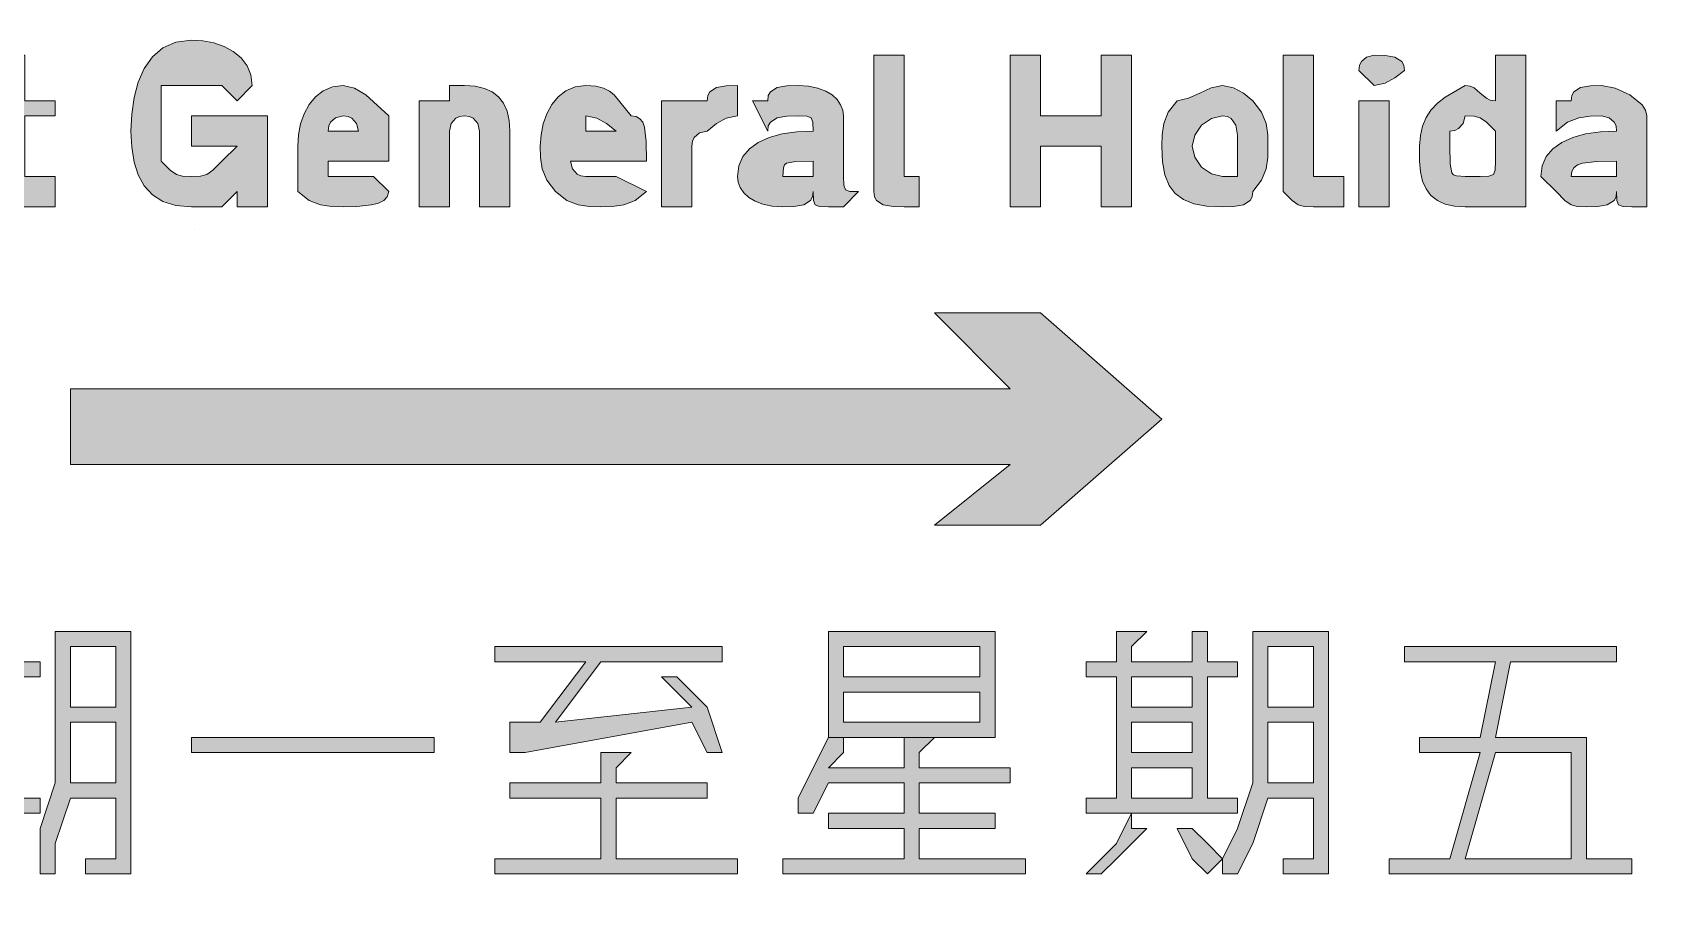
# Model space of a CAD drawing. Header units: metres. Extents: x 117 to 450, y 6 to 264.
# Drawn here: x 237.8 to 366.2, y 130.4 to 199.6 of the extents above; entities that cross this region are included whole.
import ezdxf

# ---------------------------------------------------------------- set-up
doc = ezdxf.new("R2010")
doc.units = ezdxf.units.M
doc.layers.add('FILL_BLACK_000000', color=7, linetype='Continuous', true_color=0x000000)
doc.layers.add('STROKE_BLACK_000000', color=7, linetype='Continuous', true_color=0x000000)

msp = doc.modelspace()

# ---------------------------------------------------------------- hatches: boundary and pattern name
at = {"layer": 'FILL_BLACK_000000', "true_color": 0x000000}
h = msp.add_hatch(color=7, dxfattribs=at)
h.dxf.hatch_style = 1
h.paths.add_polyline_path([(117.42, 257.65), (117.96, 258.96), (118.73, 260.27), (119.61, 261.36), (121.41, 263.01), (122.31, 263.55), (123.21, 263.76), (443.61, 263.76), (444.9, 263.6), (446.07, 263.14), (447.09, 262.43), (447.96, 261.51), (448.66, 260.42), (449.18, 259.2), (449.5, 257.9), (449.61, 256.56), (449.61, 11.76), (449.5, 10.47), (449.18, 9.3), (448.66, 8.28), (447.96, 7.41), (447.09, 6.71), (446.07, 6.19), (444.9, 5.87), (443.61, 5.76), (123.21, 5.76), (122.31, 5.97), (121.41, 6.51), (119.61, 8.16), (119.21, 8.21), (118.9, 8.35), (118.41, 8.76), (117.92, 9.17), (117.61, 9.31), (117.21, 9.36), (117.21, 11.76), (117.21, 256.56), (117.42, 257.65)])
h.paths.add_polyline_path([(443.98, 9.58), (444.6, 9.87), (445.11, 10.26), (445.5, 10.77), (445.78, 11.38), (445.95, 12.12), (446.01, 12.96), (446.01, 256.56), (445.78, 257.63), (445.5, 258.23), (445.11, 258.81), (444.6, 259.34), (443.98, 259.77), (443.25, 260.05), (442.41, 260.16), (124.41, 260.16), (123.53, 259.97), (122.76, 259.56), (122.01, 258.96), (121.61, 258.91), (121.32, 258.77), (120.96, 258.36), (120.81, 257.76), (120.81, 256.56), (120.81, 12.96), (120.83, 12.08), (120.96, 11.31), (121.32, 10.77), (121.61, 10.61), (122.01, 10.56), (122.06, 10.16), (122.22, 9.87), (122.76, 9.51), (123.53, 9.38), (124.41, 9.36), (442.41, 9.36), (443.25, 9.42), (443.98, 9.58)], flags=16)
h = msp.add_hatch(color=7, dxfattribs=at)
h.dxf.hatch_style = 1
h.paths.add_polyline_path([(237.21, 188.16), (238.41, 188.16), (239.61, 188.16), (239.61, 185.76), (237.21, 185.76), (234.81, 185.76), (234.81, 188.16), (234.81, 192.96), (233.61, 192.96), (233.61, 194.16), (234.81, 194.16), (234.81, 197.76), (237.21, 197.76), (237.21, 194.16), (239.61, 194.16), (239.61, 192.96), (237.21, 192.96), (237.21, 188.16)])
h = msp.add_hatch(color=7, dxfattribs=at)
h.dxf.hatch_style = 1
h.paths.add_polyline_path([(249.17, 185.87), (248.14, 186.19), (247.31, 186.71), (246.66, 187.41), (246.18, 188.28), (245.85, 189.3), (245.67, 190.47), (245.61, 191.76), (245.67, 193.1), (245.85, 194.4), (246.18, 195.62), (246.66, 196.71), (247.31, 197.63), (248.14, 198.34), (249.17, 198.8), (250.41, 198.96), (251.31, 198.9), (252.17, 198.73), (252.98, 198.45), (253.71, 198.06), (254.32, 197.55), (254.8, 196.93), (255.1, 196.2), (255.21, 195.36), (254.01, 194.16), (252.81, 195.36), (250.41, 195.36), (248.01, 195.36), (248.01, 191.76), (248.01, 189.36), (248.72, 188.67), (249.21, 188.31), (249.7, 188.18), (250.41, 188.16), (251.12, 188.18), (251.61, 188.31), (252.1, 188.67), (252.81, 189.36), (254.01, 190.56), (250.41, 190.56), (250.41, 192.96), (256.41, 192.96), (256.41, 185.76), (254.01, 185.76), (254.01, 186.96), (252.81, 185.76), (250.41, 185.76), (249.17, 185.87)])
h = msp.add_hatch(color=7, dxfattribs=at)
h.dxf.hatch_style = 1
h.paths.add_polyline_path([(306.81, 188.16), (308.01, 188.16), (308.01, 185.76), (306.81, 185.76), (305.93, 185.78), (305.16, 185.91), (304.62, 186.27), (304.46, 186.56), (304.41, 186.96), (304.41, 188.16), (304.41, 197.76), (306.81, 197.76), (306.81, 188.16)])
h = msp.add_hatch(color=7, dxfattribs=at)
h.dxf.hatch_style = 1
h.paths.add_polyline_path([(315.21, 197.76), (317.61, 197.76), (317.61, 192.96), (320.01, 192.96), (322.41, 192.96), (322.41, 197.76), (324.81, 197.76), (324.81, 185.76), (322.41, 185.76), (322.41, 190.56), (320.01, 190.56), (317.61, 190.56), (317.61, 185.76), (315.21, 185.76), (315.21, 197.76)])
h = msp.add_hatch(color=7, dxfattribs=at)
h.dxf.hatch_style = 1
h.paths.add_polyline_path([(339.21, 188.16), (341.61, 188.16), (341.61, 185.76), (340.41, 185.76), (339.21, 185.76), (338.5, 185.78), (338.01, 185.91), (337.52, 186.27), (336.81, 186.96), (336.81, 188.16), (336.81, 197.76), (339.21, 197.76), (339.21, 188.16)])
h = msp.add_hatch(color=7, dxfattribs=at)
h.dxf.hatch_style = 1
h.paths.add_polyline_path([(345.66, 195.96), (344.89, 195.55), (344.01, 195.36), (342.81, 196.56), (342.86, 196.96), (343, 197.25), (343.41, 197.61), (344.01, 197.76), (344.89, 197.74), (345.66, 197.61), (346.2, 197.25), (346.36, 196.96), (346.41, 196.56), (345.66, 195.96)])
h = msp.add_hatch(color=7, dxfattribs=at)
h.dxf.hatch_style = 1
h.paths.add_polyline_path([(356.01, 197.76), (356.01, 185.76), (353.61, 185.76), (351.21, 185.76), (350.37, 185.82), (349.63, 185.98), (349.02, 186.27), (348.51, 186.66), (348.12, 187.17), (347.83, 187.78), (347.67, 188.52), (347.61, 189.36), (347.61, 190.56), (347.67, 191.41), (347.83, 192.15), (348.12, 192.82), (348.51, 193.41), (349.02, 193.95), (349.63, 194.44), (351.21, 195.36), (351.61, 195.31), (351.92, 195.17), (352.41, 194.76), (352.9, 194.35), (353.21, 194.21), (353.61, 194.16), (353.61, 197.76), (356.01, 197.76)])
h.paths.add_polyline_path([(350.16, 188.46), (350.3, 188.29), (350.52, 188.2), (351.21, 188.16), (352.41, 188.16), (353.1, 188.18), (353.46, 188.31), (353.59, 188.67), (353.61, 189.36), (353.61, 190.56), (353.61, 191.76), (352.9, 192.45), (352.41, 192.81), (351.92, 192.94), (351.21, 192.96), (351.06, 192.36), (350.7, 191.95), (350.41, 191.81), (350.01, 191.76), (350.01, 190.56), (350.03, 189.17), (350.16, 188.46)], flags=16)
h = msp.add_hatch(color=7, dxfattribs=at)
h.dxf.hatch_style = 1
h.paths.add_polyline_path([(265.62, 186.27), (265.19, 186.05), (264.66, 185.91), (263.48, 185.78), (262.41, 185.76), (261.51, 185.78), (260.61, 185.91), (259.71, 186.27), (258.81, 186.96), (258.81, 190.56), (258.87, 191.46), (259.03, 192.32), (259.32, 193.13), (259.71, 193.86), (260.22, 194.47), (260.83, 194.95), (261.57, 195.25), (262.41, 195.36), (263.31, 195.15), (264.21, 194.61), (266.01, 192.96), (266.01, 189.36), (261.21, 189.36), (261.21, 188.16), (262.41, 188.16), (264.81, 188.16), (266.01, 186.96), (265.9, 186.56), (265.62, 186.27)])
h.paths.add_polyline_path([(263.46, 192.36), (263.1, 192.77), (262.81, 192.91), (262.41, 192.96), (261.81, 192.81), (261.4, 192.45), (261.26, 192.16), (261.21, 191.76), (263.61, 191.76), (263.46, 192.36)], flags=16)
h = msp.add_hatch(color=7, dxfattribs=at)
h.dxf.hatch_style = 1
h.paths.add_polyline_path([(271.61, 192.91), (271.32, 192.77), (270.96, 192.36), (270.81, 191.76), (270.81, 185.76), (268.41, 185.76), (268.41, 194.16), (270.81, 194.16), (270.81, 195.36), (272.01, 195.36), (272.85, 195.3), (273.58, 195.13), (274.2, 194.85), (274.71, 194.46), (275.1, 193.95), (275.38, 193.33), (275.55, 192.6), (275.61, 191.76), (275.61, 185.76), (273.21, 185.76), (273.21, 190.56), (273.21, 191.76), (273.06, 192.36), (272.7, 192.77), (272.41, 192.91), (272.01, 192.96), (271.61, 192.91)])
h = msp.add_hatch(color=7, dxfattribs=at)
h.dxf.hatch_style = 1
h.paths.add_polyline_path([(284.61, 185.91), (283.71, 185.78), (282.81, 185.76), (281.91, 185.78), (281.01, 185.91), (280.11, 186.27), (279.21, 186.96), (278.52, 187.86), (278.16, 188.76), (278.03, 189.66), (278.01, 190.56), (278.07, 191.46), (278.23, 192.32), (278.52, 193.13), (278.91, 193.86), (279.42, 194.47), (280.03, 194.95), (280.77, 195.25), (281.61, 195.36), (282.4, 195.31), (283.02, 195.15), (283.49, 194.92), (283.86, 194.61), (285.21, 192.96), (285.61, 192.9), (285.9, 192.73), (286.12, 192.45), (286.26, 192.06), (286.39, 190.93), (286.41, 189.36), (280.41, 189.36), (280.56, 188.76), (280.92, 188.35), (281.21, 188.21), (281.61, 188.16), (282.81, 188.16), (284.01, 188.16), (286.41, 186.96), (285.51, 186.27), (284.61, 185.91)])
h.paths.add_polyline_path([(284.01, 191.76), (283.26, 192.36), (282.49, 192.77), (281.61, 192.96), (281.61, 191.76), (284.01, 191.76)], flags=16)
h = msp.add_hatch(color=7, dxfattribs=at)
h.dxf.hatch_style = 1
h.paths.add_polyline_path([(290.01, 185.76), (287.61, 185.76), (287.61, 194.16), (290.01, 194.16), (291.21, 194.16), (291.26, 194.56), (291.42, 194.85), (291.96, 195.21), (292.73, 195.34), (293.61, 195.36), (293.61, 192.96), (292.73, 192.77), (291.96, 192.36), (291.21, 191.76), (290.61, 191.61), (290.2, 191.25), (290.06, 190.96), (290.01, 190.56), (290.01, 185.76)])
h = msp.add_hatch(color=7, dxfattribs=at)
h.dxf.hatch_style = 1
h.paths.add_polyline_path([(299.46, 192.81), (299.1, 192.94), (298.41, 192.96), (297.53, 192.94), (296.76, 192.81), (296.22, 192.45), (296.06, 192.16), (296.01, 191.76), (294.81, 194.16), (296.01, 194.16), (296.06, 194.56), (296.22, 194.85), (296.76, 195.21), (297.53, 195.34), (298.41, 195.36), (299.25, 195.31), (299.98, 195.15), (300.6, 194.92), (301.11, 194.61), (301.5, 194.25), (301.78, 193.84), (301.95, 193.41), (302.01, 192.96), (302.01, 188.16), (302.03, 187.47), (302.16, 187.11), (302.52, 186.98), (303.21, 186.96), (302.01, 185.76), (300.81, 185.76), (300.12, 185.78), (299.76, 185.91), (299.63, 186.27), (299.61, 186.96), (299.56, 186.56), (299.4, 186.27), (298.86, 185.91), (298.09, 185.78), (297.21, 185.76), (296.37, 185.81), (295.63, 185.97), (295.02, 186.2), (294.51, 186.51), (294.12, 186.87), (293.83, 187.28), (293.67, 187.71), (293.61, 188.16), (293.72, 189), (294.04, 189.73), (294.56, 190.35), (295.26, 190.86), (296.13, 191.25), (297.15, 191.53), (298.32, 191.7), (299.61, 191.76), (299.59, 192.45), (299.46, 192.81)])
h.paths.add_polyline_path([(297.51, 189.21), (297.34, 189.07), (297.25, 188.85), (297.21, 188.16), (298.41, 188.16), (299.61, 188.16), (299.61, 189.36), (298.22, 189.34), (297.51, 189.21)], flags=16)
h = msp.add_hatch(color=7, dxfattribs=at)
h.dxf.hatch_style = 1
h.paths.add_polyline_path([(327.36, 192.36), (327.72, 193.26), (328.41, 194.16), (329.31, 194.35), (330.21, 194.76), (331.11, 195.17), (332.01, 195.36), (332.89, 195.17), (333.66, 194.76), (334.41, 194.16), (335.1, 193.26), (335.46, 192.36), (335.59, 191.46), (335.61, 190.56), (335.59, 189.66), (335.46, 188.76), (335.1, 187.86), (334.41, 186.96), (334.36, 186.56), (334.2, 186.27), (333.66, 185.91), (332.89, 185.78), (332.01, 185.76), (330.77, 185.82), (329.74, 186), (328.91, 186.33), (328.26, 186.81), (327.78, 187.46), (327.45, 188.29), (327.27, 189.32), (327.21, 190.56), (327.23, 191.46), (327.36, 192.36)])
h.paths.add_polyline_path([(333.06, 192.21), (332.7, 192.75), (332.41, 192.91), (332.01, 192.96), (331.13, 192.75), (330.36, 192.21), (329.82, 191.44), (329.61, 190.56), (329.82, 189.68), (330.36, 188.91), (331.13, 188.37), (332.01, 188.16), (333.21, 188.16), (333.21, 190.56), (333.19, 191.44), (333.06, 192.21)], flags=16)
h = msp.add_hatch(color=7, dxfattribs=at)
h.dxf.hatch_style = 1
h.paths.add_polyline_path([(363.02, 192.45), (362.61, 192.81), (362.01, 192.96), (361.11, 192.94), (360.21, 192.81), (359.31, 192.45), (358.41, 191.76), (358.41, 194.16), (359.61, 194.16), (359.66, 194.56), (359.82, 194.85), (360.36, 195.21), (361.13, 195.34), (362.01, 195.36), (363.08, 195.15), (364.26, 194.61), (365.22, 193.84), (365.5, 193.41), (365.61, 192.96), (365.61, 188.16), (365.61, 186.96), (365.61, 185.76), (364.41, 185.76), (363.72, 185.78), (363.36, 185.91), (363.23, 186.27), (363.21, 186.96), (363.16, 186.56), (363, 186.27), (362.46, 185.91), (361.69, 185.78), (360.81, 185.76), (360.1, 185.78), (359.61, 185.91), (359.12, 186.27), (358.41, 186.96), (357.21, 188.16), (357.32, 189), (357.64, 189.73), (358.16, 190.35), (358.86, 190.86), (359.73, 191.25), (360.75, 191.53), (361.92, 191.7), (363.21, 191.76), (363.16, 192.16), (363.02, 192.45)])
h.paths.add_polyline_path([(360.51, 189.21), (360.12, 189.07), (359.83, 188.85), (359.67, 188.56), (359.61, 188.16), (360.81, 188.16), (362.01, 188.16), (363.21, 188.16), (363.21, 189.36), (361.63, 189.34), (360.51, 189.21)], flags=16)
h = msp.add_hatch(color=7, dxfattribs=at)
h.dxf.hatch_style = 1
h.paths.add_polyline_path([(345.21, 185.76), (342.81, 185.76), (342.81, 194.16), (345.21, 194.16), (345.21, 185.76)])
h = msp.add_hatch(color=7, dxfattribs=at)
h.dxf.hatch_style = 1
h.paths.add_polyline_path([(309.21, 177.36), (317.61, 177.36), (327.21, 168.96), (317.61, 160.56), (309.21, 160.56), (315.21, 165.36), (240.81, 165.36), (240.81, 171.36), (315.21, 171.36), (309.21, 177.36)])
h = msp.add_hatch(color=7, dxfattribs=at)
h.dxf.hatch_style = 1
h.paths.add_polyline_path([(236.01, 150.96), (236.01, 149.76), (238.41, 149.76), (238.41, 148.56), (236.01, 148.56), (236.01, 138.96), (238.41, 138.96), (238.41, 137.76), (226.41, 137.76), (226.41, 138.96), (228.81, 138.96), (230.01, 138.96), (230.01, 148.56), (228.81, 148.56), (227.61, 148.56), (227.61, 149.76), (228.81, 149.76), (230.01, 149.76), (230.01, 152.16), (231.21, 152.16), (231.21, 150.96), (231.21, 149.76), (234.81, 149.76), (234.81, 152.16), (236.01, 152.16), (236.01, 150.96)])
h.paths.add_polyline_path([(231.21, 142.56), (234.81, 142.56), (234.81, 144.96), (231.21, 144.96), (231.21, 142.56)], flags=16)
h.paths.add_polyline_path([(234.81, 141.36), (231.21, 141.36), (231.21, 138.96), (234.81, 138.96), (234.81, 141.36)], flags=16)
h.paths.add_polyline_path([(231.21, 146.16), (234.81, 146.16), (234.81, 148.56), (231.21, 148.56), (231.21, 146.16)], flags=16)
h = msp.add_hatch(color=7, dxfattribs=at)
h.dxf.hatch_style = 1
h.paths.add_polyline_path([(239.61, 135.36), (239.61, 132.96), (238.41, 132.96), (238.41, 134.16), (238.41, 136.56), (239.61, 140.16), (239.61, 146.16), (239.61, 152.16), (245.61, 152.16), (245.61, 135.36), (245.61, 134.16), (245.61, 132.96), (244.41, 132.96), (243.21, 132.96), (242.01, 132.96), (242.01, 134.16), (243.21, 134.16), (244.41, 134.16), (244.41, 135.36), (244.41, 138.96), (240.81, 138.96), (239.61, 135.36)])
h.paths.add_polyline_path([(244.41, 140.16), (244.41, 144.96), (240.81, 144.96), (240.81, 140.16), (244.41, 140.16)], flags=16)
h.paths.add_polyline_path([(240.81, 146.16), (244.41, 146.16), (244.41, 150.96), (240.81, 150.96), (240.81, 146.16)], flags=16)
h = msp.add_hatch(color=7, dxfattribs=at)
h.dxf.hatch_style = 1
h.paths.add_polyline_path([(300.81, 152.16), (314.01, 152.16), (314.01, 150.96), (314.01, 144.96), (314.01, 143.76), (300.81, 143.76), (300.81, 144.96), (300.81, 150.96), (300.81, 152.16)])
h.paths.add_polyline_path([(312.81, 147.36), (302.01, 147.36), (302.01, 144.96), (312.81, 144.96), (312.81, 147.36)], flags=16)
h.paths.add_polyline_path([(312.81, 148.56), (312.81, 150.96), (302.01, 150.96), (302.01, 148.56), (312.81, 148.56)], flags=16)
h = msp.add_hatch(color=7, dxfattribs=at)
h.dxf.hatch_style = 1
h.paths.add_polyline_path([(330.81, 150.96), (330.81, 149.76), (332.01, 149.76), (333.21, 149.76), (333.21, 148.56), (330.81, 148.56), (330.81, 138.96), (332.01, 138.96), (333.21, 138.96), (333.21, 137.76), (332.01, 137.76), (321.21, 137.76), (321.21, 138.96), (323.61, 138.96), (323.61, 148.56), (321.21, 148.56), (321.21, 149.76), (323.61, 149.76), (323.61, 152.16), (324.81, 152.16), (326.01, 152.16), (324.81, 150.96), (324.81, 149.76), (329.61, 149.76), (329.61, 152.16), (330.81, 152.16), (330.81, 150.96)])
h.paths.add_polyline_path([(324.81, 142.56), (329.61, 142.56), (329.61, 144.96), (324.81, 144.96), (324.81, 142.56)], flags=16)
h.paths.add_polyline_path([(329.61, 141.36), (324.81, 141.36), (324.81, 138.96), (329.61, 138.96), (329.61, 141.36)], flags=16)
h.paths.add_polyline_path([(324.81, 146.16), (329.61, 146.16), (329.61, 148.56), (324.81, 148.56), (324.81, 146.16)], flags=16)
h = msp.add_hatch(color=7, dxfattribs=at)
h.dxf.hatch_style = 1
h.paths.add_polyline_path([(334.41, 135.36), (333.21, 132.96), (332.01, 132.96), (332.01, 134.16), (333.21, 136.56), (334.41, 140.16), (334.41, 146.16), (334.41, 152.16), (340.41, 152.16), (340.41, 135.36), (340.41, 134.16), (340.41, 132.96), (339.21, 132.96), (336.81, 132.96), (336.81, 134.16), (338.01, 134.16), (339.21, 134.16), (339.21, 135.36), (339.21, 138.96), (335.61, 138.96), (334.41, 135.36)])
h.paths.add_polyline_path([(339.21, 140.16), (339.21, 144.96), (335.61, 144.96), (335.61, 140.16), (339.21, 140.16)], flags=16)
h.paths.add_polyline_path([(335.61, 146.16), (339.21, 146.16), (339.21, 150.96), (335.61, 150.96), (335.61, 146.16)], flags=16)
h = msp.add_hatch(color=7, dxfattribs=at)
h.dxf.hatch_style = 1
h.paths.add_polyline_path([(274.41, 150.96), (292.41, 150.96), (292.41, 149.76), (282.81, 149.76), (279.21, 144.96), (290.01, 146.16), (287.61, 148.56), (288.81, 148.56), (291.21, 146.16), (292.41, 142.56), (291.21, 142.56), (290.01, 144.96), (276.81, 142.56), (275.61, 142.56), (275.61, 143.76), (275.61, 144.96), (278.01, 144.96), (281.61, 149.76), (274.41, 149.76), (274.41, 150.96)])
h = msp.add_hatch(color=7, dxfattribs=at)
h.dxf.hatch_style = 1
h.paths.add_polyline_path([(347.61, 142.56), (347.61, 143.76), (352.41, 143.76), (353.61, 149.76), (346.41, 149.76), (346.41, 150.96), (363.21, 150.96), (363.21, 149.76), (354.81, 149.76), (353.61, 143.76), (360.81, 143.76), (360.81, 134.16), (364.41, 134.16), (364.41, 132.96), (345.21, 132.96), (345.21, 134.16), (350.01, 134.16), (352.41, 142.56), (347.61, 142.56)])
h.paths.add_polyline_path([(359.61, 142.56), (353.61, 142.56), (351.21, 134.16), (359.61, 134.16), (359.61, 142.56)], flags=16)
h = msp.add_hatch(color=7, dxfattribs=at)
h.dxf.hatch_style = 1
h.paths.add_polyline_path([(250.41, 142.56), (250.41, 143.76), (269.61, 143.76), (269.61, 142.56), (250.41, 142.56)])
h = msp.add_hatch(color=7, dxfattribs=at)
h.dxf.hatch_style = 1
h.paths.add_polyline_path([(284.01, 134.16), (293.61, 134.16), (293.61, 132.96), (274.41, 132.96), (274.41, 134.16), (282.81, 134.16), (282.81, 138.96), (275.61, 138.96), (275.61, 140.16), (282.81, 140.16), (282.81, 142.56), (284.01, 142.56), (285.21, 142.56), (284.01, 141.36), (284.01, 140.16), (291.21, 140.16), (291.21, 138.96), (284.01, 138.96), (284.01, 134.16)])
h = msp.add_hatch(color=7, dxfattribs=at)
h.dxf.hatch_style = 1
h.paths.add_polyline_path([(308.01, 137.76), (314.01, 137.76), (314.01, 136.56), (308.01, 136.56), (308.01, 134.16), (316.41, 134.16), (316.41, 132.96), (297.21, 132.96), (297.21, 134.16), (306.81, 134.16), (306.81, 136.56), (300.81, 136.56), (300.81, 137.76), (306.81, 137.76), (306.81, 140.16), (300.81, 140.16), (299.61, 137.76), (298.41, 137.76), (298.41, 138.96), (299.61, 141.36), (300.81, 143.76), (302.01, 143.76), (302.01, 142.56), (300.81, 141.36), (306.81, 141.36), (306.81, 143.76), (308.01, 143.76), (309.21, 143.76), (308.01, 142.56), (308.01, 141.36), (315.21, 141.36), (315.21, 140.16), (308.01, 140.16), (308.01, 137.76)])
h = msp.add_hatch(color=7, dxfattribs=at)
h.dxf.hatch_style = 1
h.paths.add_polyline_path([(321.21, 132.96), (323.61, 135.36), (324.81, 137.76), (324.81, 136.56), (326.01, 136.56), (323.61, 134.16), (322.41, 132.96), (321.21, 132.96)])
h = msp.add_hatch(color=7, dxfattribs=at)
h.dxf.hatch_style = 1
h.paths.add_polyline_path([(330.81, 132.96), (329.61, 134.16), (328.41, 136.56), (329.61, 136.56), (330.81, 135.36), (332.01, 134.16), (330.81, 132.96)])

# ---------------------------------------------------------------- linework, layer by layer
at = {"layer": 'FILL_BLACK_000000', "lineweight": 0, "true_color": 0x000000}
for points in [[(237.21, 188.16), (238.41, 188.16), (239.61, 188.16), (239.61, 185.76), (237.21, 185.76), (234.81, 185.76), (234.81, 188.16), (234.81, 192.96), (233.61, 192.96), (233.61, 194.16), (234.81, 194.16), (234.81, 197.76), (237.21, 197.76), (237.21, 194.16), (239.61, 194.16), (239.61, 192.96), (237.21, 192.96)], [(249.17, 185.87), (248.14, 186.19), (247.31, 186.71), (246.66, 187.41), (246.18, 188.28), (245.85, 189.3), (245.67, 190.47), (245.61, 191.76), (245.67, 193.1), (245.85, 194.4), (246.18, 195.62), (246.66, 196.71), (247.31, 197.63), (248.14, 198.34), (249.17, 198.8), (250.41, 198.96), (251.31, 198.9), (252.17, 198.73), (252.98, 198.45), (253.71, 198.06), (254.32, 197.55), (254.8, 196.93), (255.1, 196.2), (255.21, 195.36), (254.01, 194.16), (252.81, 195.36), (250.41, 195.36), (248.01, 195.36), (248.01, 191.76), (248.01, 189.36), (248.72, 188.67), (249.21, 188.31), (249.7, 188.18), (250.41, 188.16), (251.12, 188.18), (251.61, 188.31), (252.1, 188.67), (252.81, 189.36), (254.01, 190.56), (250.41, 190.56), (250.41, 192.96), (256.41, 192.96), (256.41, 185.76), (254.01, 185.76), (254.01, 186.96), (252.81, 185.76), (250.41, 185.76)], [(306.81, 188.16), (308.01, 188.16), (308.01, 185.76), (306.81, 185.76), (305.93, 185.78), (305.16, 185.91), (304.62, 186.27), (304.46, 186.56), (304.41, 186.96), (304.41, 188.16), (304.41, 197.76), (306.81, 197.76)], [(315.21, 197.76), (317.61, 197.76), (317.61, 192.96), (320.01, 192.96), (322.41, 192.96), (322.41, 197.76), (324.81, 197.76), (324.81, 185.76), (322.41, 185.76), (322.41, 190.56), (320.01, 190.56), (317.61, 190.56), (317.61, 185.76), (315.21, 185.76)], [(339.21, 188.16), (341.61, 188.16), (341.61, 185.76), (340.41, 185.76), (339.21, 185.76), (338.5, 185.78), (338.01, 185.91), (337.52, 186.27), (336.81, 186.96), (336.81, 188.16), (336.81, 197.76), (339.21, 197.76)], [(345.66, 195.96), (344.89, 195.55), (344.01, 195.36), (342.81, 196.56), (342.86, 196.96), (343, 197.25), (343.41, 197.61), (344.01, 197.76), (344.89, 197.74), (345.66, 197.61), (346.2, 197.25), (346.36, 196.96), (346.41, 196.56)], [(356.01, 197.76), (356.01, 185.76), (353.61, 185.76), (351.21, 185.76), (350.37, 185.82), (349.63, 185.98), (349.02, 186.27), (348.51, 186.66), (348.12, 187.17), (347.83, 187.78), (347.67, 188.52), (347.61, 189.36), (347.61, 190.56), (347.67, 191.41), (347.83, 192.15), (348.12, 192.82), (348.51, 193.41), (349.02, 193.95), (349.63, 194.44), (351.21, 195.36), (351.61, 195.31), (351.92, 195.17), (352.41, 194.76), (352.9, 194.35), (353.21, 194.21), (353.61, 194.16), (353.61, 197.76)], [(265.62, 186.27), (265.19, 186.05), (264.66, 185.91), (263.48, 185.78), (262.41, 185.76), (261.51, 185.78), (260.61, 185.91), (259.71, 186.27), (258.81, 186.96), (258.81, 190.56), (258.87, 191.46), (259.03, 192.32), (259.32, 193.13), (259.71, 193.86), (260.22, 194.47), (260.83, 194.95), (261.57, 195.25), (262.41, 195.36), (263.31, 195.15), (264.21, 194.61), (266.01, 192.96), (266.01, 189.36), (261.21, 189.36), (261.21, 188.16), (262.41, 188.16), (264.81, 188.16), (266.01, 186.96), (265.9, 186.56)], [(271.61, 192.91), (271.32, 192.77), (270.96, 192.36), (270.81, 191.76), (270.81, 185.76), (268.41, 185.76), (268.41, 194.16), (270.81, 194.16), (270.81, 195.36), (272.01, 195.36), (272.85, 195.3), (273.58, 195.13), (274.2, 194.85), (274.71, 194.46), (275.1, 193.95), (275.38, 193.33), (275.55, 192.6), (275.61, 191.76), (275.61, 185.76), (273.21, 185.76), (273.21, 190.56), (273.21, 191.76), (273.06, 192.36), (272.7, 192.77), (272.41, 192.91), (272.01, 192.96)], [(284.61, 185.91), (283.71, 185.78), (282.81, 185.76), (281.91, 185.78), (281.01, 185.91), (280.11, 186.27), (279.21, 186.96), (278.52, 187.86), (278.16, 188.76), (278.03, 189.66), (278.01, 190.56), (278.07, 191.46), (278.23, 192.32), (278.52, 193.13), (278.91, 193.86), (279.42, 194.47), (280.03, 194.95), (280.77, 195.25), (281.61, 195.36), (282.4, 195.31), (283.02, 195.15), (283.49, 194.92), (283.86, 194.61), (285.21, 192.96), (285.61, 192.9), (285.9, 192.73), (286.12, 192.45), (286.26, 192.06), (286.39, 190.93), (286.41, 189.36), (280.41, 189.36), (280.56, 188.76), (280.92, 188.35), (281.21, 188.21), (281.61, 188.16), (282.81, 188.16), (284.01, 188.16), (286.41, 186.96), (285.51, 186.27)], [(290.01, 185.76), (287.61, 185.76), (287.61, 194.16), (290.01, 194.16), (291.21, 194.16), (291.26, 194.56), (291.42, 194.85), (291.96, 195.21), (292.73, 195.34), (293.61, 195.36), (293.61, 192.96), (292.73, 192.77), (291.96, 192.36), (291.21, 191.76), (290.61, 191.61), (290.2, 191.25), (290.06, 190.96), (290.01, 190.56)], [(299.46, 192.81), (299.1, 192.94), (298.41, 192.96), (297.53, 192.94), (296.76, 192.81), (296.22, 192.45), (296.06, 192.16), (296.01, 191.76), (294.81, 194.16), (296.01, 194.16), (296.06, 194.56), (296.22, 194.85), (296.76, 195.21), (297.53, 195.34), (298.41, 195.36), (299.25, 195.31), (299.98, 195.15), (300.6, 194.92), (301.11, 194.61), (301.5, 194.25), (301.78, 193.84), (301.95, 193.41), (302.01, 192.96), (302.01, 188.16), (302.03, 187.47), (302.16, 187.11), (302.52, 186.98), (303.21, 186.96), (302.01, 185.76), (300.81, 185.76), (300.12, 185.78), (299.76, 185.91), (299.63, 186.27), (299.61, 186.96), (299.56, 186.56), (299.4, 186.27), (298.86, 185.91), (298.09, 185.78), (297.21, 185.76), (296.37, 185.81), (295.63, 185.97), (295.02, 186.2), (294.51, 186.51), (294.12, 186.87), (293.83, 187.28), (293.67, 187.71), (293.61, 188.16), (293.72, 189), (294.04, 189.73), (294.56, 190.35), (295.26, 190.86), (296.13, 191.25), (297.15, 191.53), (298.32, 191.7), (299.61, 191.76), (299.59, 192.45)], [(327.36, 192.36), (327.72, 193.26), (328.41, 194.16), (329.31, 194.35), (330.21, 194.76), (331.11, 195.17), (332.01, 195.36), (332.89, 195.17), (333.66, 194.76), (334.41, 194.16), (335.1, 193.26), (335.46, 192.36), (335.59, 191.46), (335.61, 190.56), (335.59, 189.66), (335.46, 188.76), (335.1, 187.86), (334.41, 186.96), (334.36, 186.56), (334.2, 186.27), (333.66, 185.91), (332.89, 185.78), (332.01, 185.76), (330.77, 185.82), (329.74, 186), (328.91, 186.33), (328.26, 186.81), (327.78, 187.46), (327.45, 188.29), (327.27, 189.32), (327.21, 190.56), (327.23, 191.46)], [(363.02, 192.45), (362.61, 192.81), (362.01, 192.96), (361.11, 192.94), (360.21, 192.81), (359.31, 192.45), (358.41, 191.76), (358.41, 194.16), (359.61, 194.16), (359.66, 194.56), (359.82, 194.85), (360.36, 195.21), (361.13, 195.34), (362.01, 195.36), (363.08, 195.15), (364.26, 194.61), (365.22, 193.84), (365.5, 193.41), (365.61, 192.96), (365.61, 188.16), (365.61, 186.96), (365.61, 185.76), (364.41, 185.76), (363.72, 185.78), (363.36, 185.91), (363.23, 186.27), (363.21, 186.96), (363.16, 186.56), (363, 186.27), (362.46, 185.91), (361.69, 185.78), (360.81, 185.76), (360.1, 185.78), (359.61, 185.91), (359.12, 186.27), (358.41, 186.96), (357.21, 188.16), (357.32, 189), (357.64, 189.73), (358.16, 190.35), (358.86, 190.86), (359.73, 191.25), (360.75, 191.53), (361.92, 191.7), (363.21, 191.76), (363.16, 192.16)], [(345.21, 185.76), (342.81, 185.76), (342.81, 194.16), (345.21, 194.16)], [(263.46, 192.36), (263.1, 192.77), (262.81, 192.91), (262.41, 192.96), (261.81, 192.81), (261.4, 192.45), (261.26, 192.16), (261.21, 191.76), (263.61, 191.76)], [(284.01, 191.76), (283.26, 192.36), (282.49, 192.77), (281.61, 192.96), (281.61, 191.76)], [(333.06, 192.21), (332.7, 192.75), (332.41, 192.91), (332.01, 192.96), (331.13, 192.75), (330.36, 192.21), (329.82, 191.44), (329.61, 190.56), (329.82, 189.68), (330.36, 188.91), (331.13, 188.37), (332.01, 188.16), (333.21, 188.16), (333.21, 190.56), (333.19, 191.44)], [(350.16, 188.46), (350.3, 188.29), (350.52, 188.2), (351.21, 188.16), (352.41, 188.16), (353.1, 188.18), (353.46, 188.31), (353.59, 188.67), (353.61, 189.36), (353.61, 190.56), (353.61, 191.76), (352.9, 192.45), (352.41, 192.81), (351.92, 192.94), (351.21, 192.96), (351.06, 192.36), (350.7, 191.95), (350.41, 191.81), (350.01, 191.76), (350.01, 190.56), (350.03, 189.17)], [(297.51, 189.21), (297.34, 189.07), (297.25, 188.85), (297.21, 188.16), (298.41, 188.16), (299.61, 188.16), (299.61, 189.36), (298.22, 189.34)], [(360.51, 189.21), (360.12, 189.07), (359.83, 188.85), (359.67, 188.56), (359.61, 188.16), (360.81, 188.16), (362.01, 188.16), (363.21, 188.16), (363.21, 189.36), (361.63, 189.34)], [(309.21, 177.36), (317.61, 177.36), (327.21, 168.96), (317.61, 160.56), (309.21, 160.56), (315.21, 165.36), (240.81, 165.36), (240.81, 171.36), (315.21, 171.36)], [(239.61, 135.36), (239.61, 132.96), (238.41, 132.96), (238.41, 134.16), (238.41, 136.56), (239.61, 140.16), (239.61, 146.16), (239.61, 152.16), (245.61, 152.16), (245.61, 135.36), (245.61, 134.16), (245.61, 132.96), (244.41, 132.96), (243.21, 132.96), (242.01, 132.96), (242.01, 134.16), (243.21, 134.16), (244.41, 134.16), (244.41, 135.36), (244.41, 138.96), (240.81, 138.96)], [(300.81, 152.16), (314.01, 152.16), (314.01, 150.96), (314.01, 144.96), (314.01, 143.76), (300.81, 143.76), (300.81, 144.96), (300.81, 150.96)], [(330.81, 150.96), (330.81, 149.76), (332.01, 149.76), (333.21, 149.76), (333.21, 148.56), (330.81, 148.56), (330.81, 138.96), (332.01, 138.96), (333.21, 138.96), (333.21, 137.76), (332.01, 137.76), (321.21, 137.76), (321.21, 138.96), (323.61, 138.96), (323.61, 148.56), (321.21, 148.56), (321.21, 149.76), (323.61, 149.76), (323.61, 152.16), (324.81, 152.16), (326.01, 152.16), (324.81, 150.96), (324.81, 149.76), (329.61, 149.76), (329.61, 152.16), (330.81, 152.16)], [(334.41, 135.36), (333.21, 132.96), (332.01, 132.96), (332.01, 134.16), (333.21, 136.56), (334.41, 140.16), (334.41, 146.16), (334.41, 152.16), (340.41, 152.16), (340.41, 135.36), (340.41, 134.16), (340.41, 132.96), (339.21, 132.96), (336.81, 132.96), (336.81, 134.16), (338.01, 134.16), (339.21, 134.16), (339.21, 135.36), (339.21, 138.96), (335.61, 138.96)], [(240.81, 146.16), (244.41, 146.16), (244.41, 150.96), (240.81, 150.96)], [(274.41, 150.96), (292.41, 150.96), (292.41, 149.76), (282.81, 149.76), (279.21, 144.96), (290.01, 146.16), (287.61, 148.56), (288.81, 148.56), (291.21, 146.16), (292.41, 142.56), (291.21, 142.56), (290.01, 144.96), (276.81, 142.56), (275.61, 142.56), (275.61, 143.76), (275.61, 144.96), (278.01, 144.96), (281.61, 149.76), (274.41, 149.76)], [(312.81, 148.56), (312.81, 150.96), (302.01, 150.96), (302.01, 148.56)], [(335.61, 146.16), (339.21, 146.16), (339.21, 150.96), (335.61, 150.96)], [(347.61, 142.56), (347.61, 143.76), (352.41, 143.76), (353.61, 149.76), (346.41, 149.76), (346.41, 150.96), (363.21, 150.96), (363.21, 149.76), (354.81, 149.76), (353.61, 143.76), (360.81, 143.76), (360.81, 134.16), (364.41, 134.16), (364.41, 132.96), (345.21, 132.96), (345.21, 134.16), (350.01, 134.16), (352.41, 142.56)], [(324.81, 146.16), (329.61, 146.16), (329.61, 148.56), (324.81, 148.56)], [(312.81, 147.36), (302.01, 147.36), (302.01, 144.96), (312.81, 144.96)], [(244.41, 140.16), (244.41, 144.96), (240.81, 144.96), (240.81, 140.16)], [(324.81, 142.56), (329.61, 142.56), (329.61, 144.96), (324.81, 144.96)], [(339.21, 140.16), (339.21, 144.96), (335.61, 144.96), (335.61, 140.16)], [(250.41, 142.56), (250.41, 143.76), (269.61, 143.76), (269.61, 142.56)], [(284.01, 134.16), (293.61, 134.16), (293.61, 132.96), (274.41, 132.96), (274.41, 134.16), (282.81, 134.16), (282.81, 138.96), (275.61, 138.96), (275.61, 140.16), (282.81, 140.16), (282.81, 142.56), (284.01, 142.56), (285.21, 142.56), (284.01, 141.36), (284.01, 140.16), (291.21, 140.16), (291.21, 138.96), (284.01, 138.96)], [(308.01, 137.76), (314.01, 137.76), (314.01, 136.56), (308.01, 136.56), (308.01, 134.16), (316.41, 134.16), (316.41, 132.96), (297.21, 132.96), (297.21, 134.16), (306.81, 134.16), (306.81, 136.56), (300.81, 136.56), (300.81, 137.76), (306.81, 137.76), (306.81, 140.16), (300.81, 140.16), (299.61, 137.76), (298.41, 137.76), (298.41, 138.96), (299.61, 141.36), (300.81, 143.76), (302.01, 143.76), (302.01, 142.56), (300.81, 141.36), (306.81, 141.36), (306.81, 143.76), (308.01, 143.76), (309.21, 143.76), (308.01, 142.56), (308.01, 141.36), (315.21, 141.36), (315.21, 140.16), (308.01, 140.16)], [(359.61, 142.56), (353.61, 142.56), (351.21, 134.16), (359.61, 134.16)], [(329.61, 141.36), (324.81, 141.36), (324.81, 138.96), (329.61, 138.96)], [(321.21, 132.96), (323.61, 135.36), (324.81, 137.76), (324.81, 136.56), (326.01, 136.56), (323.61, 134.16), (322.41, 132.96)], [(330.81, 132.96), (329.61, 134.16), (328.41, 136.56), (329.61, 136.56), (330.81, 135.36), (332.01, 134.16)]]:
    msp.add_lwpolyline(points, close=True, dxfattribs=at)
for points in [[(236.01, 149.76), (238.41, 149.76), (238.41, 148.56), (236.01, 148.56)], [(236.01, 138.96), (238.41, 138.96), (238.41, 137.76), (226.41, 137.76)]]:
    msp.add_lwpolyline(points, dxfattribs=at)
at = {"layer": 'STROKE_BLACK_000000', "lineweight": 0, "true_color": 0x000000}
msp.add_lwpolyline([(250.61, 184), (250.61, 184)], dxfattribs=at)

doc.saveas('drawing.dxf')
